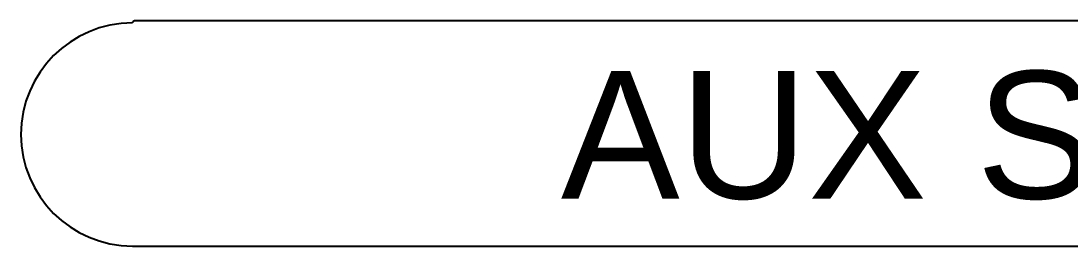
# Model space of a CAD drawing. Header units: millimetres. Extents: x 88 to 97873, y 32 to 55088.
# Drawn here: x 48371.1 to 48423.7, y 5145.3 to 5156.6 of the extents above; entities that cross this region are included whole.
import ezdxf

# ---------------------------------------------------------------- set-up
doc = ezdxf.new("R2010")
doc.units = ezdxf.units.MM
doc.header["$LTSCALE"] = 0.3
doc.styles.get("Standard").update_dxf_attribs({"font": 'arial.ttf'})

msp = doc.modelspace()

# ---------------------------------------------------------------- linework, layer by layer
for p, q in [((48470.587, 5156.585), (48376.803, 5156.585)), ((48376.704, 5145.316), (48470.587, 5145.316))]:
    msp.add_line(p, q)
for centre, radius, end in [((48376.704, 5150.901), 5.585, 270), ((48376.803, 5156.486), 0.0994, 180)]:
    msp.add_arc(centre, radius, 90, end)

# ---------------------------------------------------------------- texts
msp.add_text('AUX SENDS', height=6.3807).set_placement((48398.17, 5147.693))

doc.saveas('drawing.dxf')
